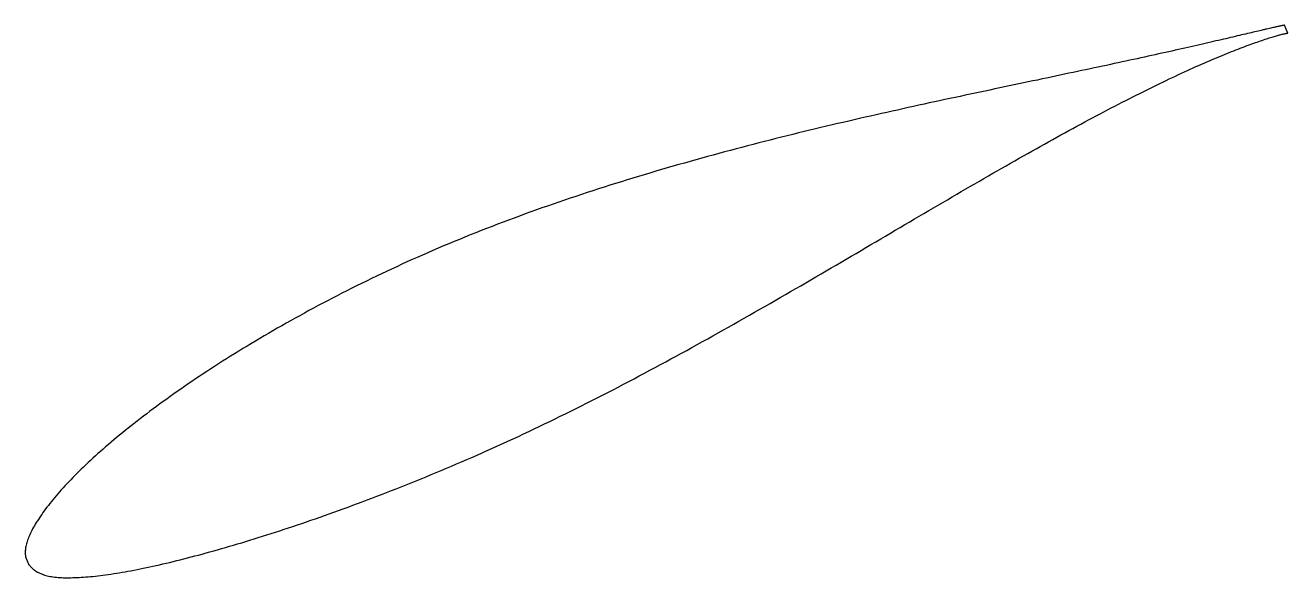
# Model space of a CAD drawing. Header units: metres. Extents: x -46 to 91, y -21 to 39.
import ezdxf

# ---------------------------------------------------------------- set-up
doc = ezdxf.new("R2010")
doc.units = ezdxf.units.M

msp = doc.modelspace()

# ---------------------------------------------------------------- linework, layer by layer
msp.add_lwpolyline([(90.35, 38.84), (90.35, 38.84), (90.34, 38.84), (90.32, 38.84), (90.3, 38.83), (90.28, 38.83), (90.25, 38.83), (90.21, 38.82), (90.17, 38.81), (90.12, 38.8), (90.07, 38.79), (90.01, 38.78), (89.94, 38.77), (89.87, 38.75), (89.8, 38.73), (89.72, 38.72), (89.63, 38.7), (89.54, 38.68), (89.44, 38.66), (89.34, 38.63), (89.23, 38.61), (89.12, 38.58), (89, 38.56), (88.87, 38.53), (88.75, 38.5), (88.61, 38.47), (88.47, 38.43), (88.32, 38.4), (88.17, 38.36), (88.02, 38.33), (87.85, 38.29), (87.69, 38.25), (87.51, 38.21), (87.34, 38.17), (87.15, 38.12), (86.97, 38.08), (86.77, 38.03), (86.57, 37.99), (86.37, 37.94), (86.16, 37.89), (85.94, 37.84), (85.72, 37.79), (85.5, 37.73), (85.27, 37.68), (85.03, 37.62), (84.79, 37.57), (84.55, 37.51), (84.3, 37.45), (84.04, 37.39), (83.78, 37.33), (83.51, 37.27), (83.24, 37.2), (82.96, 37.14), (82.68, 37.07), (82.4, 37.01), (82.1, 36.94), (81.81, 36.87), (81.51, 36.8), (81.2, 36.73), (80.89, 36.66), (80.57, 36.59), (80.25, 36.52), (79.93, 36.44), (79.59, 36.37), (79.26, 36.29), (78.92, 36.22), (78.57, 36.14), (78.22, 36.06), (77.87, 35.98), (77.51, 35.9), (77.14, 35.82), (76.78, 35.74), (76.4, 35.66), (76.02, 35.57), (75.64, 35.49), (75.25, 35.41), (74.86, 35.32), (74.47, 35.23), (74.07, 35.15), (73.66, 35.06), (73.25, 34.97), (72.84, 34.88), (72.42, 34.79), (72, 34.7), (71.57, 34.61), (71.14, 34.51), (70.71, 34.42), (70.27, 34.33), (69.82, 34.23), (69.38, 34.14), (68.92, 34.04), (68.47, 33.94), (68.01, 33.85), (67.55, 33.75), (67.08, 33.65), (66.61, 33.55), (66.13, 33.45), (65.65, 33.35), (65.17, 33.24), (64.69, 33.14), (64.2, 33.04), (63.7, 32.93), (63.21, 32.83), (62.71, 32.72), (62.2, 32.62), (61.7, 32.51), (61.18, 32.4), (60.67, 32.29), (60.15, 32.18), (59.63, 32.07), (59.11, 31.96), (58.58, 31.85), (58.05, 31.74), (57.52, 31.63), (56.98, 31.51), (56.44, 31.4), (55.9, 31.28), (55.36, 31.16), (54.81, 31.05), (54.26, 30.93), (53.7, 30.81), (53.15, 30.69), (52.59, 30.57), (52.03, 30.45), (51.47, 30.32), (50.9, 30.2), (50.33, 30.07), (49.76, 29.95), (49.19, 29.82), (48.61, 29.69), (48.03, 29.57), (47.45, 29.44), (46.87, 29.3), (46.29, 29.17), (45.7, 29.04), (45.11, 28.91), (44.52, 28.77), (43.93, 28.63), (43.34, 28.5), (42.74, 28.36), (42.15, 28.22), (41.55, 28.08), (40.95, 27.94), (40.35, 27.79), (39.75, 27.65), (39.14, 27.5), (38.54, 27.36), (37.93, 27.21), (37.32, 27.06), (36.71, 26.91), (36.1, 26.76), (35.49, 26.61), (34.88, 26.45), (34.27, 26.3), (33.65, 26.14), (33.04, 25.98), (32.42, 25.82), (31.81, 25.66), (31.19, 25.5), (30.57, 25.33), (29.95, 25.17), (29.34, 25), (28.72, 24.83), (28.1, 24.67), (27.48, 24.49), (26.86, 24.32), (26.24, 24.15), (25.62, 23.97), (25, 23.8), (24.38, 23.62), (23.76, 23.44), (23.14, 23.26), (22.52, 23.08), (21.9, 22.89), (21.28, 22.71), (20.66, 22.52), (20.04, 22.33), (19.43, 22.14), (18.81, 21.95), (18.19, 21.76), (17.57, 21.57), (16.96, 21.37), (16.34, 21.17), (15.73, 20.98), (15.11, 20.78), (14.5, 20.57), (13.89, 20.37), (13.28, 20.17), (12.67, 19.96), (12.06, 19.75), (11.45, 19.54), (10.85, 19.33), (10.24, 19.12), (9.64, 18.9), (9.04, 18.69), (8.43, 18.47), (7.83, 18.25), (7.24, 18.03), (6.64, 17.81), (6.05, 17.58), (5.45, 17.36), (4.86, 17.13), (4.27, 16.9), (3.68, 16.67), (3.1, 16.44), (2.51, 16.21), (1.93, 15.97), (1.35, 15.73), (0.77, 15.5), (0.2, 15.26), (-0.37, 15.02), (-0.95, 14.77), (-1.52, 14.53), (-2.08, 14.28), (-2.65, 14.04), (-3.21, 13.79), (-3.77, 13.54), (-4.33, 13.29), (-4.88, 13.04), (-5.43, 12.78), (-5.98, 12.53), (-6.53, 12.27), (-7.07, 12.01), (-7.61, 11.76), (-8.15, 11.5), (-8.69, 11.23), (-9.22, 10.97), (-9.75, 10.71), (-10.28, 10.45), (-10.81, 10.18), (-11.33, 9.92), (-11.85, 9.65), (-12.36, 9.38), (-12.88, 9.11), (-13.39, 8.85), (-13.89, 8.58), (-14.4, 8.31), (-14.9, 8.04), (-15.39, 7.76), (-15.89, 7.49), (-16.38, 7.22), (-16.87, 6.95), (-17.35, 6.68), (-17.83, 6.4), (-18.31, 6.13), (-18.79, 5.86), (-19.26, 5.58), (-19.73, 5.31), (-20.19, 5.04), (-20.65, 4.76), (-21.11, 4.49), (-21.57, 4.21), (-22.02, 3.94), (-22.46, 3.67), (-22.91, 3.39), (-23.35, 3.12), (-23.78, 2.84), (-24.22, 2.57), (-24.64, 2.3), (-25.07, 2.02), (-25.49, 1.75), (-25.91, 1.48), (-26.32, 1.2), (-26.73, 0.93), (-27.14, 0.66), (-27.54, 0.39), (-27.94, 0.12), (-28.33, -0.16), (-28.72, -0.43), (-29.11, -0.7), (-29.49, -0.96), (-29.87, -1.23), (-30.24, -1.5), (-30.61, -1.77), (-30.98, -2.03), (-31.34, -2.3), (-31.69, -2.57), (-32.05, -2.83), (-32.4, -3.09), (-32.74, -3.36), (-33.08, -3.62), (-33.42, -3.88), (-33.75, -4.14), (-34.08, -4.39), (-34.4, -4.65), (-34.72, -4.91), (-35.03, -5.16), (-35.34, -5.42), (-35.65, -5.67), (-35.95, -5.92), (-36.25, -6.17), (-36.54, -6.42), (-36.83, -6.67), (-37.11, -6.92), (-37.39, -7.16), (-37.67, -7.4), (-37.94, -7.65), (-38.2, -7.89), (-38.46, -8.13), (-38.72, -8.37), (-38.97, -8.6), (-39.22, -8.84), (-39.46, -9.07), (-39.7, -9.3), (-39.93, -9.53), (-40.16, -9.76), (-40.38, -9.99), (-40.6, -10.22), (-40.81, -10.44), (-41.02, -10.66), (-41.23, -10.88), (-41.42, -11.1), (-41.62, -11.32), (-41.81, -11.53), (-41.99, -11.75), (-42.17, -11.96), (-42.35, -12.17), (-42.52, -12.38), (-42.69, -12.58), (-42.85, -12.78), (-43.01, -12.98), (-43.16, -13.18), (-43.31, -13.37), (-43.45, -13.57), (-43.59, -13.76), (-43.72, -13.95), (-43.85, -14.13), (-43.97, -14.31), (-44.09, -14.49), (-44.21, -14.67), (-44.31, -14.84), (-44.42, -15.01), (-44.52, -15.18), (-44.62, -15.35), (-44.71, -15.52), (-44.79, -15.68), (-44.87, -15.84), (-44.95, -15.99), (-45.02, -16.15), (-45.08, -16.3), (-45.14, -16.45), (-45.2, -16.59), (-45.25, -16.74), (-45.3, -16.88), (-45.34, -17.02), (-45.38, -17.15), (-45.41, -17.29), (-45.43, -17.42), (-45.46, -17.54), (-45.47, -17.66), (-45.49, -17.78), (-45.5, -17.9), (-45.5, -18), (-45.5, -18.11), (-45.5, -18.2), (-45.5, -18.29), (-45.49, -18.37), (-45.49, -18.44), (-45.48, -18.49), (-45.47, -18.52), (-45.11, -19.39), (-45.1, -19.4), (-45.09, -19.41), (-45.06, -19.44), (-45.02, -19.48), (-44.97, -19.54), (-44.9, -19.61), (-44.83, -19.68), (-44.76, -19.75), (-44.67, -19.83), (-44.58, -19.9), (-44.49, -19.98), (-44.39, -20.05), (-44.28, -20.11), (-44.17, -20.18), (-44.06, -20.24), (-43.94, -20.3), (-43.82, -20.35), (-43.69, -20.4), (-43.56, -20.45), (-43.42, -20.5), (-43.28, -20.54), (-43.13, -20.58), (-42.98, -20.61), (-42.82, -20.64), (-42.66, -20.67), (-42.5, -20.7), (-42.33, -20.72), (-42.15, -20.74), (-41.97, -20.76), (-41.79, -20.77), (-41.6, -20.78), (-41.41, -20.79), (-41.21, -20.79), (-41.01, -20.79), (-40.8, -20.79), (-40.59, -20.79), (-40.37, -20.78), (-40.15, -20.78), (-39.92, -20.77), (-39.69, -20.76), (-39.46, -20.74), (-39.22, -20.72), (-38.97, -20.71), (-38.72, -20.69), (-38.47, -20.66), (-38.21, -20.64), (-37.94, -20.61), (-37.67, -20.58), (-37.4, -20.55), (-37.12, -20.51), (-36.84, -20.48), (-36.55, -20.44), (-36.26, -20.39), (-35.96, -20.35), (-35.66, -20.3), (-35.36, -20.25), (-35.05, -20.2), (-34.74, -20.15), (-34.42, -20.09), (-34.1, -20.03), (-33.77, -19.97), (-33.44, -19.9), (-33.11, -19.84), (-32.77, -19.77), (-32.43, -19.7), (-32.08, -19.62), (-31.73, -19.55), (-31.37, -19.47), (-31.02, -19.39), (-30.65, -19.3), (-30.29, -19.22), (-29.92, -19.13), (-29.54, -19.04), (-29.16, -18.94), (-28.78, -18.85), (-28.39, -18.75), (-28, -18.65), (-27.61, -18.55), (-27.21, -18.44), (-26.81, -18.34), (-26.4, -18.23), (-25.99, -18.11), (-25.58, -18), (-25.17, -17.88), (-24.75, -17.77), (-24.32, -17.65), (-23.9, -17.52), (-23.47, -17.4), (-23.03, -17.27), (-22.59, -17.14), (-22.15, -17.01), (-21.71, -16.87), (-21.26, -16.74), (-20.81, -16.6), (-20.36, -16.46), (-19.9, -16.31), (-19.44, -16.17), (-18.98, -16.02), (-18.52, -15.87), (-18.05, -15.72), (-17.58, -15.56), (-17.1, -15.41), (-16.62, -15.25), (-16.14, -15.08), (-15.66, -14.92), (-15.17, -14.75), (-14.69, -14.59), (-14.19, -14.42), (-13.7, -14.24), (-13.2, -14.07), (-12.7, -13.89), (-12.2, -13.71), (-11.7, -13.53), (-11.19, -13.34), (-10.68, -13.16), (-10.17, -12.97), (-9.66, -12.78), (-9.14, -12.59), (-8.63, -12.39), (-8.11, -12.19), (-7.58, -12), (-7.06, -11.79), (-6.53, -11.59), (-6, -11.39), (-5.47, -11.18), (-4.94, -10.97), (-4.41, -10.76), (-3.87, -10.54), (-3.33, -10.33), (-2.79, -10.11), (-2.25, -9.89), (-1.71, -9.66), (-1.17, -9.44), (-0.62, -9.21), (-0.07, -8.98), (0.47, -8.75), (1.02, -8.51), (1.58, -8.28), (2.13, -8.04), (2.68, -7.8), (3.24, -7.55), (3.79, -7.31), (4.35, -7.06), (4.9, -6.81), (5.46, -6.56), (6.02, -6.3), (6.58, -6.05), (7.14, -5.79), (7.71, -5.53), (8.27, -5.27), (8.83, -5), (9.4, -4.73), (9.96, -4.46), (10.53, -4.19), (11.09, -3.92), (11.66, -3.65), (12.22, -3.37), (12.79, -3.09), (13.36, -2.81), (13.93, -2.53), (14.5, -2.24), (15.06, -1.96), (15.63, -1.67), (16.2, -1.38), (16.77, -1.09), (17.34, -0.79), (17.91, -0.5), (18.48, -0.21), (19.05, 0.09), (19.62, 0.39), (20.18, 0.69), (20.75, 0.99), (21.32, 1.29), (21.89, 1.6), (22.46, 1.9), (23.03, 2.21), (23.6, 2.52), (24.16, 2.82), (24.73, 3.13), (25.3, 3.44), (25.87, 3.75), (26.43, 4.07), (27, 4.38), (27.56, 4.69), (28.13, 5.01), (28.69, 5.32), (29.26, 5.64), (29.82, 5.95), (30.38, 6.27), (30.94, 6.59), (31.5, 6.9), (32.06, 7.22), (32.62, 7.54), (33.18, 7.86), (33.74, 8.18), (34.3, 8.5), (34.85, 8.81), (35.41, 9.13), (35.96, 9.45), (36.52, 9.77), (37.07, 10.09), (37.62, 10.41), (38.17, 10.73), (38.72, 11.05), (39.27, 11.37), (39.81, 11.69), (40.36, 12), (40.9, 12.32), (41.44, 12.64), (41.99, 12.96), (42.53, 13.27), (43.06, 13.59), (43.6, 13.9), (44.14, 14.22), (44.67, 14.53), (45.2, 14.85), (45.73, 15.16), (46.26, 15.47), (46.79, 15.78), (47.32, 16.09), (47.84, 16.4), (48.36, 16.71), (48.89, 17.01), (49.4, 17.32), (49.92, 17.62), (50.44, 17.93), (50.95, 18.23), (51.46, 18.53), (51.97, 18.83), (52.48, 19.13), (52.99, 19.42), (53.49, 19.72), (53.99, 20.01), (54.49, 20.31), (54.99, 20.6), (55.49, 20.89), (55.98, 21.17), (56.47, 21.46), (56.96, 21.74), (57.45, 22.02), (57.93, 22.3), (58.42, 22.58), (58.9, 22.86), (59.37, 23.13), (59.85, 23.41), (60.32, 23.68), (60.79, 23.95), (61.26, 24.21), (61.72, 24.48), (62.19, 24.74), (62.65, 25), (63.11, 25.26), (63.56, 25.51), (64.01, 25.77), (64.46, 26.02), (64.91, 26.27), (65.35, 26.51), (65.79, 26.76), (66.23, 27), (66.67, 27.24), (67.1, 27.47), (67.53, 27.71), (67.96, 27.94), (68.38, 28.17), (68.8, 28.4), (69.22, 28.62), (69.64, 28.84), (70.05, 29.06), (70.46, 29.28), (70.86, 29.49), (71.27, 29.7), (71.66, 29.91), (72.06, 30.12), (72.45, 30.32), (72.84, 30.52), (73.23, 30.72), (73.61, 30.91), (73.99, 31.1), (74.37, 31.29), (74.74, 31.48), (75.11, 31.66), (75.47, 31.85), (75.83, 32.02), (76.19, 32.2), (76.55, 32.37), (76.9, 32.54), (77.24, 32.71), (77.59, 32.87), (77.93, 33.04), (78.26, 33.2), (78.6, 33.35), (78.92, 33.51), (79.25, 33.66), (79.57, 33.8), (79.88, 33.95), (80.2, 34.09), (80.51, 34.23), (80.81, 34.37), (81.11, 34.5), (81.41, 34.63), (81.7, 34.76), (81.99, 34.88), (82.27, 35.01), (82.55, 35.13), (82.83, 35.24), (83.1, 35.36), (83.37, 35.47), (83.63, 35.58), (83.89, 35.69), (84.14, 35.79), (84.39, 35.89), (84.64, 35.99), (84.88, 36.08), (85.11, 36.18), (85.35, 36.27), (85.57, 36.35), (85.8, 36.44), (86.02, 36.52), (86.23, 36.6), (86.44, 36.68), (86.64, 36.76), (86.84, 36.83), (87.04, 36.9), (87.23, 36.97), (87.41, 37.03), (87.59, 37.09), (87.77, 37.15), (87.94, 37.21), (88.11, 37.27), (88.27, 37.32), (88.42, 37.37), (88.57, 37.42), (88.72, 37.47), (88.86, 37.51), (89, 37.55), (89.13, 37.59), (89.26, 37.63), (89.38, 37.67), (89.49, 37.7), (89.61, 37.73), (89.71, 37.76), (89.81, 37.79), (89.91, 37.81), (90, 37.84), (90.08, 37.86), (90.16, 37.88), (90.24, 37.9), (90.31, 37.91), (90.37, 37.93), (90.43, 37.94), (90.48, 37.95), (90.53, 37.96), (90.57, 37.97), (90.61, 37.98), (90.64, 37.98), (90.66, 37.99), (90.69, 37.99), (90.7, 37.99), (90.71, 37.99), (90.71, 37.99), (90.35, 38.84)], close=True)

doc.saveas('drawing.dxf')
